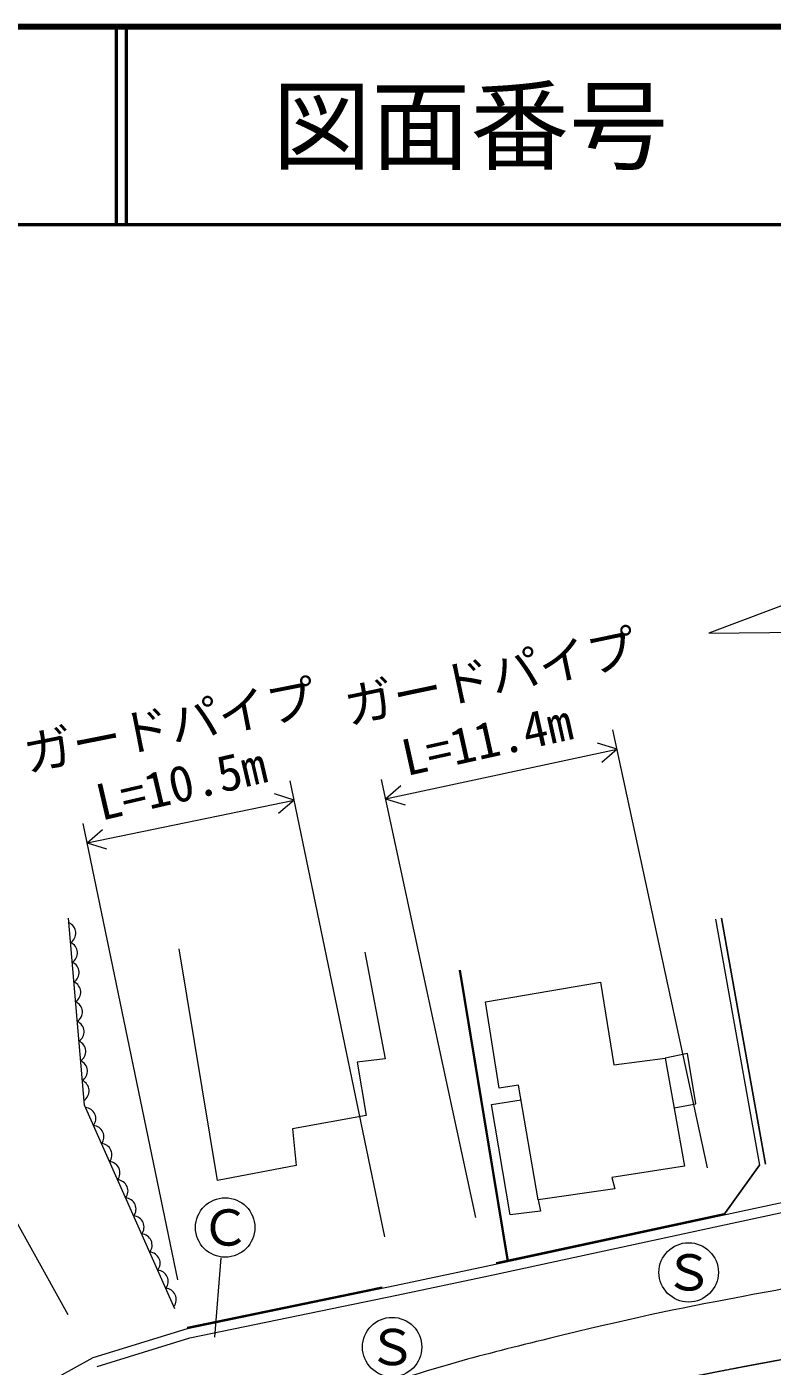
# Model space of a CAD drawing. Units: millimetres, scale not verified. Extents: x 40000 to 680000, y 20000 to 380000.
# Drawn here: x 504225 to 541880, y 312283 to 380000 of the extents above; entities that cross this region are included whole.
import ezdxf
from ezdxf.enums import TextEntityAlignment as Align

# ---------------------------------------------------------------- set-up
doc = ezdxf.new("R2010")
doc.units = ezdxf.units.MM
doc.header["$LTSCALE"] = 1000
doc.linetypes.add('CHAIN', pattern=[18.5, 12, -1.5, 3.5, -1.5])
for name, color, linetype, lineweight in [('M-BGD', 7, 'Continuous', 13), ('M-BMK', 2, 'CHAIN', 13), ('M-TTL', 2, 'Continuous', 140), ('M-TTL-LINE', 7, 'Continuous', 50), ('M-TTL-TXT', 7, 'Continuous', 13)]:
    doc.layers.add(name, color=color, linetype=linetype, lineweight=lineweight)
doc.styles.add('ＭＳ ゴシック', font='')
doc.styles.get('ＭＳ ゴシック').set_extended_font_data('MS Gothic')

msp = doc.modelspace()

# ---------------------------------------------------------------- linework, layer by layer
at = {"layer": 'M-BGD'}
for p, q in [((571422, 361717), (538684, 349341)), ((538684, 349341), (543293, 349391)), ((538609, 322315), (533835, 344463)), ((522345, 340963), (534045, 343485)), ((534045, 343485), (533060, 343784)), ((534045, 343485), (533271, 342807)), ((522307, 318817), (517523, 341885)), ((526909, 319793), (522135, 341941)), ((522345, 340963), (523120, 341642)), ((507275, 338739), (517726, 340906)), ((517726, 340906), (516743, 341213)), ((517726, 340906), (516947, 340233)), ((522345, 340963), (523331, 340664)), ((506316, 314885), (492710, 339358)), ((511856, 316649), (507072, 339718)), ((507275, 338739), (508055, 339411)), ((507275, 338739), (508258, 338432)), ((539022, 334885), (541244, 322452)), ((541539, 322505), (539318, 334938)), ((539318, 334938), (541539, 322505)), ((513851, 321665), (511916, 333391)), ((521308, 333210), (522332, 327831)), ((528504, 317579), (526079, 332298)), ((528504, 317579), (526079, 332298)), ((528554, 317587), (526128, 332306)), ((526243, 331607), (526194, 331599)), ((526285, 331107), (526204, 331600)), ((526295, 331109), (526214, 331602)), ((526305, 331110), (526224, 331604)), ((526315, 331112), (526234, 331605)), ((527398, 330706), (533204, 331692)), ((533204, 331692), (533887, 327518)), ((526275, 331105), (526325, 331113)), ((526406, 330620), (526357, 330612)), ((526448, 330120), (526367, 330614)), ((526458, 330122), (526376, 330615)), ((526468, 330123), (526386, 330617)), ((526477, 330125), (526396, 330618)), ((528081, 326342), (527398, 330706)), ((526438, 330119), (526487, 330127)), ((526569, 329633), (526519, 329625)), ((526610, 329134), (526529, 329627)), ((526620, 329135), (526539, 329629)), ((526630, 329137), (526549, 329630)), ((526640, 329138), (526559, 329632)), ((526601, 329132), (526650, 329140)), ((526731, 328647), (526682, 328639)), ((526773, 328147), (526692, 328640)), ((526783, 328148), (526702, 328642)), ((526793, 328150), (526711, 328643)), ((526803, 328152), (526721, 328645)), ((522332, 327831), (520909, 327661)), ((526763, 328145), (526813, 328153)), ((533887, 327518), (536467, 327860)), ((537606, 328087), (536467, 327860)), ((536467, 327860), (537454, 322395)), ((538023, 325545), (537606, 328087)), ((520909, 327661), (521365, 324966)), ((526894, 327660), (526844, 327652)), ((526936, 327160), (526854, 327654)), ((526946, 327162), (526864, 327655)), ((526955, 327163), (526874, 327657)), ((526965, 327165), (526884, 327658)), ((526926, 327159), (526975, 327167)), ((527056, 326673), (527007, 326665)), ((527098, 326173), (527017, 326667)), ((527108, 326175), (527027, 326668)), ((527118, 326177), (527037, 326670)), ((527128, 326178), (527047, 326672)), ((529068, 326494), (528081, 326342)), ((530054, 320688), (529068, 326494)), ((527088, 326172), (527138, 326180)), ((527702, 325507), (529194, 325750)), ((527219, 325687), (527170, 325678)), ((527261, 325187), (527180, 325680)), ((527271, 325188), (527189, 325682)), ((527281, 325190), (527199, 325683)), ((527290, 325192), (527209, 325685)), ((527251, 325185), (527300, 325193)), ((528650, 319929), (527702, 325507)), ((536921, 325348), (538023, 325545)), ((521365, 324966), (517646, 324283)), ((527382, 324700), (527332, 324692)), ((527423, 324200), (527342, 324693)), ((527433, 324202), (527352, 324695)), ((527443, 324203), (527362, 324697)), ((527453, 324205), (527372, 324698)), ((517646, 324283), (517835, 322424)), ((527414, 324198), (527463, 324207)), ((527544, 323713), (527495, 323705)), ((527586, 323213), (527505, 323707)), ((527596, 323215), (527515, 323708)), ((527606, 323217), (527524, 323710)), ((527616, 323218), (527534, 323712)), ((527576, 323212), (527626, 323220)), ((517835, 322424), (513851, 321665)), ((527707, 322727), (527657, 322718)), ((527749, 322227), (527667, 322720)), ((527759, 322228), (527677, 322722)), ((527768, 322230), (527687, 322723)), ((527778, 322232), (527697, 322725)), ((537454, 322395), (533773, 321826)), ((539445, 319938), (541244, 322452)), ((541244, 322452), (539445, 319938)), ((527739, 322225), (527788, 322233)), ((527869, 321740), (527820, 321732)), ((527911, 321240), (527830, 321733)), ((527921, 321242), (527840, 321735)), ((527931, 321243), (527850, 321737)), ((527941, 321245), (527860, 321738)), ((533773, 321826), (533925, 321257)), ((527901, 321238), (527951, 321247)), ((533925, 321257), (530054, 320688)), ((539136, 319871), (547265, 321623)), ((539241, 319382), (547358, 321131)), ((528032, 320753), (527983, 320745)), ((528074, 320253), (527993, 320747)), ((528084, 320255), (528002, 320748)), ((528094, 320257), (528012, 320750)), ((528103, 320258), (528022, 320752)), ((530054, 320688), (530168, 320119)), ((527437, 317349), (539136, 319871)), ((539435, 319987), (527932, 317507)), ((539445, 319938), (527943, 317458)), ((539445, 319938), (527943, 317458)), ((528064, 320252), (528113, 320260)), ((528195, 319766), (528145, 319758)), ((528236, 319267), (528155, 319760)), ((528246, 319268), (528165, 319762)), ((528256, 319270), (528175, 319763)), ((528266, 319272), (528185, 319765)), ((530168, 320119), (528650, 319929)), ((537840, 319633), (537351, 319527)), ((537849, 319594), (537838, 319643)), ((538327, 319748), (538337, 319699)), ((538818, 319844), (538329, 319738)), ((538820, 319834), (538331, 319728)), ((538822, 319824), (538333, 319719)), ((538824, 319814), (538335, 319709)), ((538826, 319804), (538816, 319853)), ((527541, 316860), (539241, 319382)), ((528227, 319265), (528276, 319273)), ((534908, 319001), (534419, 318895)), ((534910, 318991), (534421, 318885)), ((534912, 318981), (534423, 318876)), ((534914, 318971), (534425, 318866)), ((534916, 318961), (534905, 319010)), ((535394, 319116), (535405, 319067)), ((535885, 319211), (535396, 319106)), ((535887, 319202), (535398, 319096)), ((535889, 319192), (535401, 319086)), ((535891, 319182), (535403, 319077)), ((535894, 319172), (535883, 319221)), ((536372, 319326), (536382, 319278)), ((536863, 319422), (536374, 319317)), ((536865, 319412), (536376, 319307)), ((536867, 319403), (536378, 319297)), ((536869, 319393), (536380, 319287)), ((536871, 319383), (536861, 319432)), ((537349, 319537), (537360, 319488)), ((537842, 319623), (537354, 319518)), ((537844, 319613), (537356, 319508)), ((537847, 319603), (537358, 319498)), ((528357, 318780), (528308, 318772)), ((528399, 318280), (528318, 318773)), ((528409, 318282), (528328, 318775)), ((528419, 318283), (528337, 318777)), ((528429, 318285), (528347, 318778)), ((528389, 318278), (528439, 318286)), ((531484, 318273), (531495, 318224)), ((531975, 318368), (531486, 318263)), ((531977, 318359), (531488, 318253)), ((531979, 318349), (531490, 318244)), ((531981, 318339), (531493, 318234)), ((531983, 318329), (531973, 318378)), ((532462, 318484), (532472, 318435)), ((532952, 318579), (532464, 318474)), ((532955, 318569), (532466, 318464)), ((532957, 318560), (532468, 318454)), ((532959, 318550), (532470, 318444)), ((532961, 318540), (532950, 318589)), ((533439, 318694), (533450, 318645)), ((533930, 318790), (533441, 318685)), ((533932, 318780), (533443, 318675)), ((533934, 318770), (533445, 318665)), ((533936, 318761), (533448, 318655)), ((533938, 318751), (533928, 318800)), ((534417, 318905), (534427, 318856)), ((513716, 313756), (514049, 317770)), ((528551, 317641), (528562, 317592)), ((529042, 317736), (528554, 317631)), ((529044, 317726), (528556, 317621)), ((529047, 317717), (528558, 317611)), ((529049, 317707), (528560, 317602)), ((529051, 317697), (529040, 317746)), ((529529, 317851), (529540, 317803)), ((530020, 317947), (529531, 317842)), ((530022, 317937), (529533, 317832)), ((530024, 317927), (529535, 317822)), ((530026, 317918), (529537, 317812)), ((530028, 317908), (530018, 317957)), ((530507, 318062), (530517, 318013)), ((530997, 318158), (530509, 318052)), ((531000, 318148), (530511, 318043)), ((531002, 318138), (530513, 318033)), ((531004, 318128), (530515, 318023)), ((531006, 318119), (530995, 318167)), ((522813, 316368), (527437, 317349)), ((522173, 316287), (512330, 314246)), ((512340, 314197), (522813, 316368)), ((522916, 315879), (527541, 316860)), ((522183, 316238), (512340, 314197)), ((522183, 316238), (512340, 314197)), ((512465, 313712), (522916, 315879)), ((518967, 315612), (518477, 315510)), ((518969, 315602), (518479, 315500)), ((518971, 315592), (518481, 315491)), ((518973, 315582), (518483, 315481)), ((518975, 315573), (518965, 315622)), ((519454, 315723), (519465, 315674)), ((519946, 315815), (519456, 315713)), ((519948, 315805), (519458, 315703)), ((519950, 315795), (519460, 315694)), ((519952, 315785), (519462, 315684)), ((519954, 315776), (519944, 315825)), ((520434, 315926), (520444, 315877)), ((520925, 316018), (520436, 315916)), ((520927, 316008), (520438, 315907)), ((520929, 315998), (520440, 315897)), ((520931, 315988), (520442, 315887)), ((520933, 315979), (520923, 316028)), ((521413, 316129), (521423, 316080)), ((521904, 316221), (521415, 316119)), ((521906, 316211), (521417, 316110)), ((521908, 316201), (521419, 316100)), ((521910, 316191), (521421, 316090)), ((521912, 316182), (521902, 316231)), ((515538, 314911), (515548, 314862)), ((516029, 315003), (515540, 314901)), ((516031, 314993), (515542, 314891)), ((516033, 314983), (515544, 314882)), ((516035, 314973), (515546, 314872)), ((516037, 314963), (516027, 315012)), ((516517, 315114), (516527, 315065)), ((517008, 315206), (516519, 315104)), ((517011, 315196), (516521, 315094)), ((517013, 315186), (516523, 315085)), ((517015, 315176), (516525, 315075)), ((517017, 315166), (517006, 315215)), ((517496, 315317), (517506, 315268)), ((517988, 315409), (517498, 315307)), ((517990, 315399), (517500, 315297)), ((517992, 315389), (517502, 315288)), ((517994, 315379), (517504, 315278)), ((517996, 315370), (517986, 315418)), ((518475, 315520), (518485, 315471)), ((512600, 314302), (512610, 314253)), ((513092, 314394), (512602, 314292)), ((513094, 314384), (512604, 314282)), ((513096, 314374), (512606, 314272)), ((513098, 314364), (512608, 314263)), ((513100, 314354), (513090, 314403)), ((513579, 314505), (513589, 314456)), ((514071, 314597), (513581, 314495)), ((514073, 314587), (513583, 314485)), ((514075, 314577), (513585, 314475)), ((514077, 314567), (513587, 314466)), ((514079, 314557), (514069, 314606)), ((514559, 314708), (514569, 314659)), ((515050, 314800), (514561, 314698)), ((515052, 314790), (514563, 314688)), ((515054, 314780), (514565, 314678)), ((515056, 314770), (514567, 314669)), ((515058, 314760), (515048, 314809)), ((507576, 312726), (512340, 314197)), ((507773, 312263), (512465, 313712)), ((504108, 310799), (507576, 312726))]:
    msp.add_line(p, q, dxfattribs=at)
msp.add_lwpolyline([(511707, 315191), (507132, 325485), (506336, 334933)], dxfattribs=at)
msp.add_lwpolyline([(511707, 315191), (507132, 325485), (506336, 334933)], dxfattribs=at)
for centre in [(514246, 319295), (537660, 317028), (522680, 313252)]:
    msp.add_circle(centre, 1500, dxfattribs=at)
for centre, start, end in [((506133, 334172), 302.88604, 66.74106), ((506217, 333176), 302.88604, 66.74106), ((506301, 332180), 302.88604, 66.74106), ((506384, 331183), 302.88604, 66.74106), ((506468, 330187), 302.88604, 66.74106), ((506552, 329190), 302.88604, 66.74106), ((506636, 328194), 302.88604, 66.74106), ((506720, 327197), 302.88604, 66.74106), ((506804, 326201), 302.88604, 66.74106), ((507145, 324798), 322.03498, 85.89), ((507551, 323885), 322.03498, 85.89), ((507957, 322971), 322.03498, 85.89), ((508364, 322057), 322.03498, 85.89), ((508770, 321143), 322.03498, 85.89), ((509176, 320229), 322.03498, 85.89), ((509582, 319316), 322.03498, 85.89), ((509988, 318402), 322.03498, 85.89), ((510394, 317488), 322.03498, 85.89), ((510800, 316574), 322.03498, 85.89), ((511206, 315660), 322.03498, 85.89)]:
    msp.add_arc(centre, 567, start, end, dxfattribs=at)
msp.add_open_spline([(567251, 318719), (564952, 318540), (564143, 318483), (562020, 318333), (558216, 318066), (556069, 318126), (552277, 317727), (548110, 317290), (545803, 316809), (541683, 316047), (537882, 315344), (535755, 314923), (531997, 314018), (528123, 313085), (525947, 312558), (522158, 311325), (517828, 309915), (515450, 308972), (511229, 307264), (508030, 305970), (506216, 305287), (503098, 303808), (495939, 300414), (492003, 298357), (484957, 294736), (482692, 293572), (481971, 293207), (479167, 291741)], degree=3, knots=[0, 0, 0, 0, 1, 1, 1, 2, 2, 2, 3, 3, 3, 4, 4, 4, 5, 5, 5, 6, 6, 6, 7, 7, 7, 8, 8, 8, 9, 9, 9, 9], dxfattribs=at)
at = {"layer": 'M-BMK'}
msp.add_open_spline([(562129, 314873), (557635, 314706), (556346, 314644), (552660, 314245), (548594, 313804), (546339, 313348), (542317, 312603), (538589, 311914), (536504, 311501), (532818, 310614), (529044, 309706), (526923, 309192), (523232, 307990), (518989, 306608), (516660, 305685), (512523, 304011), (509393, 302745), (507618, 302077), (504566, 300630), (497455, 297257), (493544, 295214), (486544, 291616), (484287, 290457), (483569, 290093), (480775, 288632)], degree=3, knots=[0, 0, 0, 0, 1, 1, 1, 2, 2, 2, 3, 3, 3, 4, 4, 4, 5, 5, 5, 6, 6, 6, 7, 7, 7, 8, 8, 8, 8], dxfattribs=at)
at = {"layer": 'M-TTL'}
msp.add_line((680000, 380000), (40000, 380000), dxfattribs=at)
at = {"layer": 'M-TTL-LINE'}
for p, q in [((508747, 380000), (508747, 370000)), ((509247, 380000), (509247, 370000)), ((40000, 370000), (680000, 370000))]:
    msp.add_line(p, q, dxfattribs=at)

# ---------------------------------------------------------------- texts
at = {"layer": 'M-BGD', "style": 'ＭＳ ゴシック'}
for s, rotation, p in [('ガードパイプ', 11.872, (527632, 347153)), ('ガードパイプ', 11.258, (511434, 344675)), ('L=11.4m', 12.529, (527463, 343958)), ('L=10.5m', 13.109, (512021, 341741))]:
    msp.add_text(s, height=1833, rotation=rotation, dxfattribs=at).set_placement(p, align=Align.MIDDLE_CENTER)
for s, p in [('Ｃ', (514246, 319295)), ('Ｓ', (537660, 317028)), ('Ｓ', (522680, 313252))]:
    msp.add_text(s, height=1833, dxfattribs=at).set_placement(p, align=Align.MIDDLE_CENTER)
at = {"layer": 'M-TTL-TXT', "style": 'ＭＳ ゴシック'}
msp.add_text('図面番号', height=3666, dxfattribs=at).set_placement((526622, 375000), align=Align.MIDDLE_CENTER)

doc.saveas('drawing.dxf')
